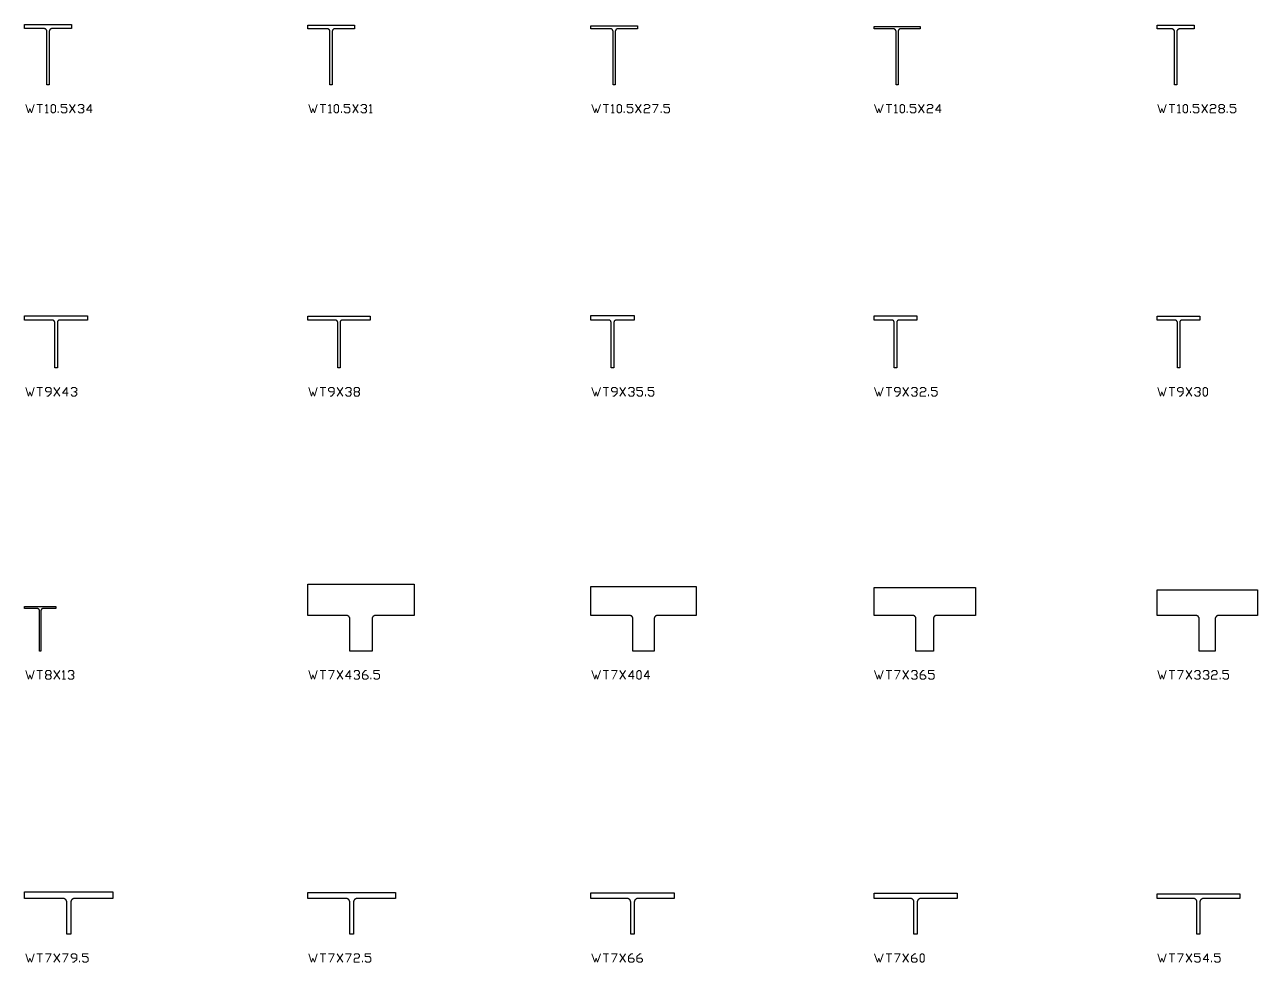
# Model space of a CAD drawing. Header units: inches. Extents: x 0 to 967, y -705 to 22.
# Drawn here: x 0 to 217.7, y -505 to -339.4 of the extents above; entities that cross this region are included whole.
import ezdxf

# ---------------------------------------------------------------- set-up
doc = ezdxf.new("R2010")
doc.units = ezdxf.units.IN
doc.header["$MEASUREMENT"] = 0
doc.layers.add('AISC_STEEL', color=7, linetype='Continuous')

msp = doc.modelspace()

# ---------------------------------------------------------------- linework, layer by layer
at = {"color": 3, "lineweight": 0}
for p, q in [((2.18, -353.47), (3.18, -353.47)), ((2.68, -353.47), (2.68, -354.98)), ((5.94, -354.98), (5.94, -354.73)), ((7.94, -354.98), (8.94, -353.47)), ((7.94, -353.47), (8.94, -354.98)), ((52.17, -353.47), (53.18, -353.47)), ((52.68, -353.47), (52.68, -354.98)), ((55.93, -354.98), (55.93, -354.73)), ((57.94, -354.98), (58.89, -353.47)), ((57.94, -353.47), (58.89, -354.98)), ((102.17, -353.47), (103.12, -353.47)), ((102.67, -353.47), (102.67, -354.98)), ((105.88, -354.98), (105.88, -354.73)), ((107.88, -354.98), (108.88, -353.47)), ((107.88, -353.47), (108.88, -354.98)), ((112.39, -354.98), (112.39, -354.73)), ((152.12, -353.47), (153.12, -353.47)), ((152.62, -353.47), (152.62, -354.98)), ((155.87, -354.98), (155.87, -354.73)), ((157.88, -354.98), (158.88, -353.47)), ((157.88, -353.47), (158.88, -354.98)), ((202.11, -353.47), (203.11, -353.47)), ((202.61, -353.47), (202.61, -354.98)), ((205.87, -354.98), (205.87, -354.73)), ((207.87, -354.98), (208.87, -353.47)), ((207.87, -353.47), (208.87, -354.98)), ((211.13, -354.22), (211.63, -354.22)), ((212.38, -354.98), (212.38, -354.73)), ((3.68, -354.98), (4.18, -354.98)), ((53.68, -354.98), (54.18, -354.98)), ((60.89, -354.98), (61.39, -354.98)), ((103.62, -354.98), (104.12, -354.98)), ((153.62, -354.98), (154.12, -354.98)), ((203.61, -354.98), (204.12, -354.98)), ((2.18, -403.47), (3.18, -403.47)), ((2.68, -403.47), (2.68, -404.97)), ((5.18, -404.97), (6.19, -403.47)), ((5.18, -403.47), (6.19, -404.97)), ((52.17, -403.47), (53.18, -403.47)), ((52.68, -403.47), (52.68, -404.97)), ((55.18, -404.97), (56.18, -403.47)), ((55.18, -403.47), (56.18, -404.97)), ((58.39, -404.22), (58.89, -404.22)), ((102.17, -403.47), (103.12, -403.47)), ((102.67, -403.47), (102.67, -404.97)), ((105.13, -404.97), (106.13, -403.47)), ((105.13, -403.47), (106.13, -404.97)), ((109.63, -404.97), (109.63, -404.72)), ((152.12, -403.47), (153.12, -403.47)), ((152.62, -403.47), (152.62, -404.97)), ((155.12, -404.97), (156.12, -403.47)), ((155.12, -403.47), (156.12, -404.97)), ((159.63, -404.97), (159.63, -404.72)), ((202.11, -403.47), (203.11, -403.47)), ((202.61, -403.47), (202.61, -404.97)), ((205.12, -404.97), (206.12, -403.47)), ((205.12, -403.47), (206.12, -404.97)), ((2.18, -453.46), (3.18, -453.46)), ((2.68, -453.46), (2.68, -454.97)), ((3.93, -454.22), (4.43, -454.22)), ((5.18, -454.97), (6.19, -453.46)), ((5.18, -453.46), (6.19, -454.97)), ((6.69, -454.97), (7.19, -454.97)), ((52.17, -453.46), (53.18, -453.46)), ((52.68, -453.46), (52.68, -454.97)), ((55.18, -454.97), (56.18, -453.46)), ((55.18, -453.46), (56.18, -454.97)), ((61.14, -454.97), (61.14, -454.72)), ((102.17, -453.46), (103.12, -453.46)), ((102.67, -453.46), (102.67, -454.97)), ((105.13, -454.97), (106.13, -453.46)), ((105.13, -453.46), (106.13, -454.97)), ((152.12, -453.46), (153.12, -453.46)), ((152.62, -453.46), (152.62, -454.97)), ((155.12, -454.97), (156.12, -453.46)), ((155.12, -453.46), (156.12, -454.97)), ((202.11, -453.46), (203.11, -453.46)), ((202.61, -453.46), (202.61, -454.97)), ((205.12, -454.97), (206.12, -453.46)), ((205.12, -453.46), (206.12, -454.97)), ((211.13, -454.97), (211.13, -454.72)), ((2.18, -503.46), (3.18, -503.46)), ((2.68, -503.46), (2.68, -504.96)), ((5.18, -504.96), (6.19, -503.46)), ((5.18, -503.46), (6.19, -504.96)), ((9.69, -504.96), (9.69, -504.71)), ((52.17, -503.46), (53.18, -503.46)), ((52.68, -503.46), (52.68, -504.96)), ((55.18, -504.96), (56.18, -503.46)), ((55.18, -503.46), (56.18, -504.96)), ((59.64, -504.96), (59.64, -504.71)), ((102.17, -503.46), (103.12, -503.46)), ((102.67, -503.46), (102.67, -504.96)), ((105.13, -504.96), (106.13, -503.46)), ((105.13, -503.46), (106.13, -504.96)), ((152.12, -503.46), (153.12, -503.46)), ((152.62, -503.46), (152.62, -504.96)), ((155.12, -504.96), (156.12, -503.46)), ((155.12, -503.46), (156.12, -504.96)), ((202.11, -503.46), (203.11, -503.46)), ((202.61, -503.46), (202.61, -504.96)), ((205.12, -504.96), (206.12, -503.46)), ((205.12, -503.46), (206.12, -504.96)), ((209.63, -504.96), (209.63, -504.71))]:
    msp.add_line(p, q, dxfattribs=at)
for points in [[(0.18, -353.47), (0.68, -354.98), (0.93, -354.22), (1.18, -354.98), (1.68, -353.47)], [(3.68, -353.72), (3.93, -353.47), (3.93, -354.98)], [(6.44, -354.73), (6.69, -354.98), (7.19, -354.98), (7.44, -354.73), (7.44, -354.22), (7.19, -353.97), (6.44, -353.97), (6.44, -353.47), (7.44, -353.47)], [(9.44, -353.72), (9.69, -353.47), (10.19, -353.47), (10.44, -353.72), (10.44, -353.97), (10.19, -354.22)], [(9.94, -354.22), (10.19, -354.22), (10.44, -354.48), (10.44, -354.73), (10.19, -354.98), (9.69, -354.98), (9.44, -354.73)], [(11.95, -354.48), (10.95, -354.48), (11.7, -353.47), (11.7, -354.98)], [(50.17, -353.47), (50.67, -354.98), (50.92, -354.22), (51.17, -354.98), (51.67, -353.47)], [(53.68, -353.72), (53.93, -353.47), (53.93, -354.98)], [(56.43, -354.73), (56.68, -354.98), (57.18, -354.98), (57.43, -354.73), (57.43, -354.22), (57.18, -353.97), (56.43, -353.97), (56.43, -353.47), (57.43, -353.47)], [(59.39, -353.72), (59.64, -353.47), (60.14, -353.47), (60.39, -353.72), (60.39, -353.97), (60.14, -354.22)], [(59.89, -354.22), (60.14, -354.22), (60.39, -354.48), (60.39, -354.73), (60.14, -354.98), (59.64, -354.98), (59.39, -354.73)], [(60.89, -353.72), (61.14, -353.47), (61.14, -354.98)], [(100.17, -353.47), (100.67, -354.98), (100.92, -354.22), (101.17, -354.98), (101.67, -353.47)], [(103.62, -353.72), (103.87, -353.47), (103.87, -354.98)], [(106.38, -354.73), (106.63, -354.98), (107.13, -354.98), (107.38, -354.73), (107.38, -354.22), (107.13, -353.97), (106.38, -353.97), (106.38, -353.47), (107.38, -353.47)], [(109.38, -353.72), (109.63, -353.47), (110.14, -353.47), (110.39, -353.72), (110.39, -353.97), (110.14, -354.22), (109.63, -354.22), (109.38, -354.48), (109.38, -354.98), (110.39, -354.98)], [(110.89, -353.47), (111.89, -353.47), (111.14, -354.98)], [(112.89, -354.73), (113.14, -354.98), (113.64, -354.98), (113.89, -354.73), (113.89, -354.22), (113.64, -353.97), (112.89, -353.97), (112.89, -353.47), (113.89, -353.47)], [(150.11, -353.47), (150.61, -354.98), (150.86, -354.22), (151.11, -354.98), (151.62, -353.47)], [(153.62, -353.72), (153.87, -353.47), (153.87, -354.98)], [(156.37, -354.73), (156.62, -354.98), (157.13, -354.98), (157.38, -354.73), (157.38, -354.22), (157.13, -353.97), (156.37, -353.97), (156.37, -353.47), (157.38, -353.47)], [(159.38, -353.72), (159.63, -353.47), (160.13, -353.47), (160.38, -353.72), (160.38, -353.97), (160.13, -354.22), (159.63, -354.22), (159.38, -354.48), (159.38, -354.98), (160.38, -354.98)], [(161.88, -354.48), (160.88, -354.48), (161.63, -353.47), (161.63, -354.98)], [(200.11, -353.47), (200.61, -354.98), (200.86, -354.22), (201.11, -354.98), (201.61, -353.47)], [(203.61, -353.72), (203.87, -353.47), (203.87, -354.98)], [(206.37, -354.73), (206.62, -354.98), (207.12, -354.98), (207.37, -354.73), (207.37, -354.22), (207.12, -353.97), (206.37, -353.97), (206.37, -353.47), (207.37, -353.47)], [(209.38, -353.72), (209.63, -353.47), (210.13, -353.47), (210.38, -353.72), (210.38, -353.97), (210.13, -354.22), (209.63, -354.22), (209.38, -354.48), (209.38, -354.98), (210.38, -354.98)], [(212.88, -354.73), (213.13, -354.98), (213.63, -354.98), (213.88, -354.73), (213.88, -354.22), (213.63, -353.97), (212.88, -353.97), (212.88, -353.47), (213.88, -353.47)], [(0.18, -403.47), (0.68, -404.97), (0.93, -404.22), (1.18, -404.97), (1.68, -403.47)], [(3.93, -404.97), (4.18, -404.97), (4.68, -404.47), (4.68, -403.72), (4.43, -403.47), (3.93, -403.47), (3.68, -403.72), (3.68, -403.97), (3.93, -404.22), (4.68, -404.22)], [(7.69, -404.47), (6.69, -404.47), (7.44, -403.47), (7.44, -404.97)], [(8.19, -403.72), (8.44, -403.47), (8.94, -403.47), (9.19, -403.72), (9.19, -403.97), (8.94, -404.22)], [(8.69, -404.22), (8.94, -404.22), (9.19, -404.47), (9.19, -404.72), (8.94, -404.97), (8.44, -404.97), (8.19, -404.72)], [(50.17, -403.47), (50.67, -404.97), (50.92, -404.22), (51.17, -404.97), (51.67, -403.47)], [(53.93, -404.97), (54.18, -404.97), (54.68, -404.47), (54.68, -403.72), (54.43, -403.47), (53.93, -403.47), (53.68, -403.72), (53.68, -403.97), (53.93, -404.22), (54.68, -404.22)], [(56.68, -403.72), (56.93, -403.47), (57.43, -403.47), (57.69, -403.72), (57.69, -403.97), (57.43, -404.22)], [(57.18, -404.22), (57.43, -404.22), (57.69, -404.47), (57.69, -404.72), (57.43, -404.97), (56.93, -404.97), (56.68, -404.72)], [(100.17, -403.47), (100.67, -404.97), (100.92, -404.22), (101.17, -404.97), (101.67, -403.47)], [(103.87, -404.97), (104.12, -404.97), (104.63, -404.47), (104.63, -403.72), (104.37, -403.47), (103.87, -403.47), (103.62, -403.72), (103.62, -403.97), (103.87, -404.22), (104.63, -404.22)], [(106.63, -403.72), (106.88, -403.47), (107.38, -403.47), (107.63, -403.72), (107.63, -403.97), (107.38, -404.22)], [(107.13, -404.22), (107.38, -404.22), (107.63, -404.47), (107.63, -404.72), (107.38, -404.97), (106.88, -404.97), (106.63, -404.72)], [(108.13, -404.72), (108.38, -404.97), (108.88, -404.97), (109.13, -404.72), (109.13, -404.22), (108.88, -403.97), (108.13, -403.97), (108.13, -403.47), (109.13, -403.47)], [(110.14, -404.72), (110.39, -404.97), (110.89, -404.97), (111.14, -404.72), (111.14, -404.22), (110.89, -403.97), (110.14, -403.97), (110.14, -403.47), (111.14, -403.47)], [(150.11, -403.47), (150.61, -404.97), (150.86, -404.22), (151.11, -404.97), (151.62, -403.47)], [(153.87, -404.97), (154.12, -404.97), (154.62, -404.47), (154.62, -403.72), (154.37, -403.47), (153.87, -403.47), (153.62, -403.72), (153.62, -403.97), (153.87, -404.22), (154.62, -404.22)], [(156.62, -403.72), (156.88, -403.47), (157.38, -403.47), (157.63, -403.72), (157.63, -403.97), (157.38, -404.22)], [(157.13, -404.22), (157.38, -404.22), (157.63, -404.47), (157.63, -404.72), (157.38, -404.97), (156.88, -404.97), (156.62, -404.72)], [(158.13, -403.72), (158.38, -403.47), (158.88, -403.47), (159.13, -403.72), (159.13, -403.97), (158.88, -404.22), (158.38, -404.22), (158.13, -404.47), (158.13, -404.97), (159.13, -404.97)], [(160.13, -404.72), (160.38, -404.97), (160.88, -404.97), (161.13, -404.72), (161.13, -404.22), (160.88, -403.97), (160.13, -403.97), (160.13, -403.47), (161.13, -403.47)], [(200.11, -403.47), (200.61, -404.97), (200.86, -404.22), (201.11, -404.97), (201.61, -403.47)], [(203.87, -404.97), (204.12, -404.97), (204.62, -404.47), (204.62, -403.72), (204.37, -403.47), (203.87, -403.47), (203.61, -403.72), (203.61, -403.97), (203.87, -404.22), (204.62, -404.22)], [(206.62, -403.72), (206.87, -403.47), (207.37, -403.47), (207.62, -403.72), (207.62, -403.97), (207.37, -404.22)], [(207.12, -404.22), (207.37, -404.22), (207.62, -404.47), (207.62, -404.72), (207.37, -404.97), (206.87, -404.97), (206.62, -404.72)], [(0.18, -453.46), (0.68, -454.97), (0.93, -454.22), (1.18, -454.97), (1.68, -453.46)], [(6.69, -453.72), (6.94, -453.46), (6.94, -454.97)], [(7.69, -453.72), (7.94, -453.46), (8.44, -453.46), (8.69, -453.72), (8.69, -453.97), (8.44, -454.22)], [(8.19, -454.22), (8.44, -454.22), (8.69, -454.47), (8.69, -454.72), (8.44, -454.97), (7.94, -454.97), (7.69, -454.72)], [(50.17, -453.46), (50.67, -454.97), (50.92, -454.22), (51.17, -454.97), (51.67, -453.46)], [(53.68, -453.46), (54.68, -453.46), (53.93, -454.97)], [(57.69, -454.47), (56.68, -454.47), (57.43, -453.46), (57.43, -454.97)], [(58.19, -453.72), (58.39, -453.46), (58.89, -453.46), (59.14, -453.72), (59.14, -453.97), (58.89, -454.22)], [(58.64, -454.22), (58.89, -454.22), (59.14, -454.47), (59.14, -454.72), (58.89, -454.97), (58.39, -454.97), (58.19, -454.72)], [(59.64, -454.22), (60.39, -454.22), (60.64, -454.47), (60.64, -454.72), (60.39, -454.97), (59.89, -454.97), (59.64, -454.72), (59.64, -453.97), (60.14, -453.46), (60.39, -453.46)], [(61.64, -454.72), (61.89, -454.97), (62.39, -454.97), (62.64, -454.72), (62.64, -454.22), (62.39, -453.97), (61.64, -453.97), (61.64, -453.46), (62.64, -453.46)], [(100.17, -453.46), (100.67, -454.97), (100.92, -454.22), (101.17, -454.97), (101.67, -453.46)], [(103.62, -453.46), (104.63, -453.46), (103.87, -454.97)], [(107.63, -454.47), (106.63, -454.47), (107.38, -453.46), (107.38, -454.97)], [(110.39, -454.47), (109.38, -454.47), (110.14, -453.46), (110.14, -454.97)], [(150.11, -453.46), (150.61, -454.97), (150.86, -454.22), (151.11, -454.97), (151.62, -453.46)], [(153.62, -453.46), (154.62, -453.46), (153.87, -454.97)], [(156.62, -453.72), (156.88, -453.46), (157.38, -453.46), (157.63, -453.72), (157.63, -453.97), (157.38, -454.22)], [(157.13, -454.22), (157.38, -454.22), (157.63, -454.47), (157.63, -454.72), (157.38, -454.97), (156.88, -454.97), (156.62, -454.72)], [(158.13, -454.22), (158.88, -454.22), (159.13, -454.47), (159.13, -454.72), (158.88, -454.97), (158.38, -454.97), (158.13, -454.72), (158.13, -453.97), (158.63, -453.46), (158.88, -453.46)], [(159.63, -454.72), (159.88, -454.97), (160.38, -454.97), (160.63, -454.72), (160.63, -454.22), (160.38, -453.97), (159.63, -453.97), (159.63, -453.46), (160.63, -453.46)], [(200.11, -453.46), (200.61, -454.97), (200.86, -454.22), (201.11, -454.97), (201.61, -453.46)], [(203.61, -453.46), (204.62, -453.46), (203.87, -454.97)], [(206.62, -453.72), (206.87, -453.46), (207.37, -453.46), (207.62, -453.72), (207.62, -453.97), (207.37, -454.22)], [(207.12, -454.22), (207.37, -454.22), (207.62, -454.47), (207.62, -454.72), (207.37, -454.97), (206.87, -454.97), (206.62, -454.72)], [(208.12, -453.72), (208.37, -453.46), (208.87, -453.46), (209.13, -453.72), (209.13, -453.97), (208.87, -454.22)], [(208.62, -454.22), (208.87, -454.22), (209.13, -454.47), (209.13, -454.72), (208.87, -454.97), (208.37, -454.97), (208.12, -454.72)], [(209.63, -453.72), (209.88, -453.46), (210.38, -453.46), (210.63, -453.72), (210.63, -453.97), (210.38, -454.22), (209.88, -454.22), (209.63, -454.47), (209.63, -454.97), (210.63, -454.97)], [(211.63, -454.72), (211.88, -454.97), (212.38, -454.97), (212.63, -454.72), (212.63, -454.22), (212.38, -453.97), (211.63, -453.97), (211.63, -453.46), (212.63, -453.46)], [(0.18, -503.46), (0.68, -504.96), (0.93, -504.21), (1.18, -504.96), (1.68, -503.46)], [(3.68, -503.46), (4.68, -503.46), (3.93, -504.96)], [(6.69, -503.46), (7.69, -503.46), (6.94, -504.96)], [(8.44, -504.96), (8.69, -504.96), (9.19, -504.46), (9.19, -503.71), (8.94, -503.46), (8.44, -503.46), (8.19, -503.71), (8.19, -503.96), (8.44, -504.21), (9.19, -504.21)], [(10.19, -504.71), (10.44, -504.96), (10.95, -504.96), (11.2, -504.71), (11.2, -504.21), (10.95, -503.96), (10.19, -503.96), (10.19, -503.46), (11.2, -503.46)], [(50.17, -503.46), (50.67, -504.96), (50.92, -504.21), (51.17, -504.96), (51.67, -503.46)], [(53.68, -503.46), (54.68, -503.46), (53.93, -504.96)], [(56.68, -503.46), (57.69, -503.46), (56.93, -504.96)], [(58.19, -503.71), (58.39, -503.46), (58.89, -503.46), (59.14, -503.71), (59.14, -503.96), (58.89, -504.21), (58.39, -504.21), (58.19, -504.46), (58.19, -504.96), (59.14, -504.96)], [(60.14, -504.71), (60.39, -504.96), (60.89, -504.96), (61.14, -504.71), (61.14, -504.21), (60.89, -503.96), (60.14, -503.96), (60.14, -503.46), (61.14, -503.46)], [(100.17, -503.46), (100.67, -504.96), (100.92, -504.21), (101.17, -504.96), (101.67, -503.46)], [(103.62, -503.46), (104.63, -503.46), (103.87, -504.96)], [(106.63, -504.21), (107.38, -504.21), (107.63, -504.46), (107.63, -504.71), (107.38, -504.96), (106.88, -504.96), (106.63, -504.71), (106.63, -503.96), (107.13, -503.46), (107.38, -503.46)], [(108.13, -504.21), (108.88, -504.21), (109.13, -504.46), (109.13, -504.71), (108.88, -504.96), (108.38, -504.96), (108.13, -504.71), (108.13, -503.96), (108.63, -503.46), (108.88, -503.46)], [(150.11, -503.46), (150.61, -504.96), (150.86, -504.21), (151.11, -504.96), (151.62, -503.46)], [(153.62, -503.46), (154.62, -503.46), (153.87, -504.96)], [(156.62, -504.21), (157.38, -504.21), (157.63, -504.46), (157.63, -504.71), (157.38, -504.96), (156.88, -504.96), (156.62, -504.71), (156.62, -503.96), (157.13, -503.46), (157.38, -503.46)], [(200.11, -503.46), (200.61, -504.96), (200.86, -504.21), (201.11, -504.96), (201.61, -503.46)], [(203.61, -503.46), (204.62, -503.46), (203.87, -504.96)], [(206.62, -504.71), (206.87, -504.96), (207.37, -504.96), (207.62, -504.71), (207.62, -504.21), (207.37, -503.96), (206.62, -503.96), (206.62, -503.46), (207.62, -503.46)], [(209.13, -504.46), (208.12, -504.46), (208.87, -503.46), (208.87, -504.96)], [(210.13, -504.71), (210.38, -504.96), (210.88, -504.96), (211.13, -504.71), (211.13, -504.21), (210.88, -503.96), (210.13, -503.96), (210.13, -503.46), (211.13, -503.46)]]:
    msp.add_lwpolyline(points, dxfattribs=at)
for points in [[(4.93, -354.98), (4.93, -354.98), (5.18, -354.98), (5.44, -354.73), (5.44, -353.72), (5.18, -353.47), (4.93, -353.47), (4.68, -353.72), (4.68, -354.73)], [(54.93, -354.98), (54.93, -354.98), (55.18, -354.98), (55.43, -354.73), (55.43, -353.72), (55.18, -353.47), (54.93, -353.47), (54.68, -353.72), (54.68, -354.73)], [(104.88, -354.98), (104.88, -354.98), (105.13, -354.98), (105.38, -354.73), (105.38, -353.72), (105.13, -353.47), (104.88, -353.47), (104.63, -353.72), (104.63, -354.73)], [(154.87, -354.98), (154.87, -354.98), (155.12, -354.98), (155.37, -354.73), (155.37, -353.72), (155.12, -353.47), (154.87, -353.47), (154.62, -353.72), (154.62, -354.73)], [(204.87, -354.98), (204.87, -354.98), (205.12, -354.98), (205.37, -354.73), (205.37, -353.72), (205.12, -353.47), (204.87, -353.47), (204.62, -353.72), (204.62, -354.73)], [(211.63, -354.22), (211.88, -354.48), (211.88, -354.73), (211.63, -354.98), (211.13, -354.98), (210.88, -354.73), (210.88, -354.48), (211.13, -354.22), (210.88, -353.97), (210.88, -353.72), (211.13, -353.47), (211.63, -353.47), (211.88, -353.72), (211.88, -353.97)], [(58.89, -404.22), (59.14, -404.47), (59.14, -404.72), (58.89, -404.97), (58.39, -404.97), (58.19, -404.72), (58.19, -404.47), (58.39, -404.22), (58.19, -403.97), (58.19, -403.72), (58.39, -403.47), (58.89, -403.47), (59.14, -403.72), (59.14, -403.97)], [(208.37, -404.97), (208.37, -404.97), (208.62, -404.97), (208.87, -404.72), (208.87, -403.72), (208.62, -403.47), (208.37, -403.47), (208.12, -403.72), (208.12, -404.72)], [(4.43, -454.22), (4.68, -454.47), (4.68, -454.72), (4.43, -454.97), (3.93, -454.97), (3.68, -454.72), (3.68, -454.47), (3.93, -454.22), (3.68, -453.97), (3.68, -453.72), (3.93, -453.46), (4.43, -453.46), (4.68, -453.72), (4.68, -453.97)], [(108.38, -454.97), (108.38, -454.97), (108.63, -454.97), (108.88, -454.72), (108.88, -453.72), (108.63, -453.46), (108.38, -453.46), (108.13, -453.72), (108.13, -454.72)], [(158.38, -504.96), (158.38, -504.96), (158.63, -504.96), (158.88, -504.71), (158.88, -503.71), (158.63, -503.46), (158.38, -503.46), (158.13, -503.71), (158.13, -504.71)]]:
    msp.add_lwpolyline(points, close=True, dxfattribs=at)
at = {"layer": 'AISC_STEEL'}
for points in [[(8.27, -339.4), (8.27, -340.08), (4.86, -340.08), (4.83, -340.09), (4.8, -340.09), (4.77, -340.09), (4.74, -340.1), (4.71, -340.11), (4.68, -340.12), (4.65, -340.13), (4.63, -340.14), (4.6, -340.15), (4.58, -340.17), (4.55, -340.18), (4.53, -340.2), (4.51, -340.22), (4.49, -340.24), (4.47, -340.27), (4.45, -340.29), (4.43, -340.31), (4.42, -340.34), (4.4, -340.36), (4.39, -340.39), (4.38, -340.42), (4.37, -340.45), (4.36, -340.47), (4.36, -340.5), (4.35, -340.53), (4.35, -340.56), (4.35, -340.59), (4.35, -350), (4.13, -350), (3.92, -350), (3.92, -340.59), (3.92, -340.56), (3.92, -340.53), (3.91, -340.5), (3.91, -340.47), (3.9, -340.45), (3.89, -340.42), (3.88, -340.39), (3.87, -340.36), (3.85, -340.34), (3.84, -340.31), (3.82, -340.29), (3.8, -340.27), (3.78, -340.24), (3.76, -340.22), (3.74, -340.2), (3.72, -340.18), (3.69, -340.17), (3.67, -340.15), (3.64, -340.14), (3.62, -340.13), (3.59, -340.12), (3.56, -340.11), (3.53, -340.1), (3.5, -340.09), (3.47, -340.09), (3.44, -340.09), (3.42, -340.08), (0, -340.08), (0, -339.4), (4.13, -339.4)], [(58.24, -339.5), (58.24, -340.12), (54.83, -340.12), (54.8, -340.12), (54.77, -340.12), (54.74, -340.12), (54.71, -340.13), (54.68, -340.14), (54.65, -340.15), (54.62, -340.16), (54.6, -340.17), (54.57, -340.18), (54.55, -340.2), (54.52, -340.21), (54.5, -340.23), (54.48, -340.25), (54.46, -340.27), (54.44, -340.3), (54.42, -340.32), (54.4, -340.34), (54.39, -340.37), (54.37, -340.39), (54.36, -340.42), (54.35, -340.45), (54.34, -340.48), (54.33, -340.5), (54.33, -340.53), (54.32, -340.56), (54.32, -340.59), (54.32, -340.62), (54.32, -350), (54.12, -350), (53.92, -350), (53.92, -340.62), (53.92, -340.59), (53.92, -340.56), (53.91, -340.53), (53.91, -340.5), (53.9, -340.48), (53.89, -340.45), (53.88, -340.42), (53.87, -340.39), (53.85, -340.37), (53.84, -340.34), (53.82, -340.32), (53.8, -340.3), (53.78, -340.27), (53.76, -340.25), (53.74, -340.23), (53.72, -340.21), (53.69, -340.2), (53.67, -340.18), (53.64, -340.17), (53.62, -340.16), (53.59, -340.15), (53.56, -340.14), (53.53, -340.13), (53.5, -340.12), (53.47, -340.12), (53.44, -340.12), (53.41, -340.12), (50, -340.12), (50, -339.5), (54.12, -339.5)], [(108.22, -339.6), (108.22, -340.12), (104.8, -340.12), (104.77, -340.12), (104.74, -340.13), (104.71, -340.13), (104.68, -340.14), (104.65, -340.14), (104.63, -340.15), (104.6, -340.16), (104.57, -340.17), (104.55, -340.19), (104.52, -340.2), (104.5, -340.22), (104.48, -340.24), (104.45, -340.26), (104.43, -340.28), (104.41, -340.3), (104.4, -340.32), (104.38, -340.35), (104.36, -340.37), (104.35, -340.4), (104.34, -340.42), (104.33, -340.45), (104.32, -340.48), (104.31, -340.51), (104.31, -340.53), (104.3, -340.56), (104.3, -340.59), (104.3, -340.62), (104.3, -350), (104.11, -350), (103.92, -350), (103.92, -340.62), (103.92, -340.59), (103.92, -340.56), (103.91, -340.53), (103.91, -340.51), (103.9, -340.48), (103.89, -340.45), (103.88, -340.42), (103.87, -340.4), (103.86, -340.37), (103.84, -340.35), (103.82, -340.32), (103.81, -340.3), (103.79, -340.28), (103.77, -340.26), (103.74, -340.24), (103.72, -340.22), (103.7, -340.2), (103.67, -340.19), (103.65, -340.17), (103.62, -340.16), (103.59, -340.15), (103.57, -340.14), (103.54, -340.14), (103.51, -340.13), (103.48, -340.13), (103.45, -340.12), (103.42, -340.12), (100, -340.12), (100, -339.6), (104.11, -339.6)], [(206.56, -339.5), (206.56, -340.15), (203.98, -340.15), (203.95, -340.15), (203.92, -340.15), (203.9, -340.16), (203.87, -340.16), (203.84, -340.17), (203.81, -340.18), (203.78, -340.19), (203.76, -340.2), (203.73, -340.22), (203.71, -340.23), (203.68, -340.25), (203.66, -340.27), (203.64, -340.29), (203.62, -340.31), (203.6, -340.33), (203.58, -340.35), (203.56, -340.38), (203.55, -340.4), (203.54, -340.43), (203.52, -340.45), (203.51, -340.48), (203.5, -340.51), (203.5, -340.53), (203.49, -340.56), (203.49, -340.59), (203.48, -340.62), (203.48, -340.65), (203.48, -350), (203.28, -350), (203.08, -350), (203.08, -340.65), (203.08, -340.62), (203.07, -340.59), (203.07, -340.56), (203.06, -340.53), (203.06, -340.51), (203.05, -340.48), (203.04, -340.45), (203.02, -340.43), (203.01, -340.4), (203, -340.38), (202.98, -340.35), (202.96, -340.33), (202.94, -340.31), (202.92, -340.29), (202.9, -340.27), (202.88, -340.25), (202.85, -340.23), (202.83, -340.22), (202.8, -340.2), (202.78, -340.19), (202.75, -340.18), (202.72, -340.17), (202.69, -340.16), (202.66, -340.16), (202.64, -340.15), (202.61, -340.15), (202.58, -340.15), (200, -340.15), (200, -339.5), (203.28, -339.5)], [(158.14, -339.7), (158.14, -340.13), (154.75, -340.13), (154.72, -340.13), (154.69, -340.13), (154.66, -340.14), (154.63, -340.14), (154.6, -340.15), (154.57, -340.16), (154.55, -340.17), (154.52, -340.18), (154.5, -340.2), (154.47, -340.21), (154.45, -340.23), (154.42, -340.25), (154.4, -340.27), (154.38, -340.29), (154.36, -340.31), (154.34, -340.33), (154.33, -340.36), (154.31, -340.38), (154.3, -340.41), (154.29, -340.43), (154.28, -340.46), (154.27, -340.49), (154.26, -340.51), (154.25, -340.54), (154.25, -340.57), (154.25, -340.6), (154.25, -340.63), (154.25, -350), (154.07, -350), (153.9, -350), (153.9, -340.63), (153.89, -340.6), (153.89, -340.57), (153.89, -340.54), (153.88, -340.51), (153.87, -340.49), (153.86, -340.46), (153.85, -340.43), (153.84, -340.41), (153.83, -340.38), (153.81, -340.36), (153.8, -340.33), (153.78, -340.31), (153.76, -340.29), (153.74, -340.27), (153.72, -340.25), (153.69, -340.23), (153.67, -340.21), (153.65, -340.2), (153.62, -340.18), (153.59, -340.17), (153.57, -340.16), (153.54, -340.15), (153.51, -340.14), (153.48, -340.14), (153.45, -340.13), (153.42, -340.13), (153.4, -340.13), (150, -340.13), (150, -339.7), (154.07, -339.7)], [(11.1, -390.8), (11.1, -391.57), (6.19, -391.57), (6.16, -391.57), (6.13, -391.57), (6.1, -391.58), (6.07, -391.59), (6.04, -391.6), (6.02, -391.61), (5.99, -391.62), (5.96, -391.64), (5.94, -391.66), (5.92, -391.68), (5.9, -391.7), (5.88, -391.72), (5.86, -391.74), (5.84, -391.77), (5.83, -391.8), (5.82, -391.82), (5.81, -391.85), (5.8, -391.88), (5.79, -391.91), (5.79, -391.94), (5.79, -391.97), (5.79, -400), (5.55, -400), (5.31, -400), (5.31, -391.97), (5.31, -391.94), (5.31, -391.91), (5.3, -391.88), (5.29, -391.85), (5.28, -391.82), (5.27, -391.8), (5.26, -391.77), (5.24, -391.74), (5.22, -391.72), (5.2, -391.7), (5.18, -391.68), (5.16, -391.66), (5.14, -391.64), (5.11, -391.62), (5.08, -391.61), (5.06, -391.6), (5.03, -391.59), (5, -391.58), (4.97, -391.57), (4.94, -391.57), (4.91, -391.57), (0, -391.57), (0, -390.8), (5.55, -390.8)], [(61, -390.89), (61, -391.57), (56.11, -391.57), (56.08, -391.57), (56.05, -391.57), (56.02, -391.58), (55.99, -391.59), (55.97, -391.6), (55.94, -391.61), (55.91, -391.62), (55.89, -391.64), (55.86, -391.66), (55.84, -391.68), (55.82, -391.7), (55.8, -391.72), (55.78, -391.74), (55.77, -391.77), (55.75, -391.8), (55.74, -391.82), (55.73, -391.85), (55.72, -391.88), (55.72, -391.91), (55.71, -391.94), (55.71, -391.97), (55.71, -400), (55.5, -400), (55.29, -400), (55.29, -391.97), (55.29, -391.94), (55.28, -391.91), (55.28, -391.88), (55.27, -391.85), (55.26, -391.82), (55.25, -391.8), (55.23, -391.77), (55.22, -391.74), (55.2, -391.72), (55.18, -391.7), (55.16, -391.68), (55.14, -391.66), (55.11, -391.64), (55.09, -391.62), (55.06, -391.61), (55.03, -391.6), (55.01, -391.59), (54.98, -391.58), (54.95, -391.57), (54.92, -391.57), (54.89, -391.57), (50, -391.57), (50, -390.89), (55.5, -390.89)], [(107.64, -390.76), (107.64, -391.57), (104.47, -391.57), (104.44, -391.57), (104.41, -391.57), (104.38, -391.58), (104.35, -391.59), (104.32, -391.6), (104.29, -391.61), (104.27, -391.62), (104.24, -391.64), (104.22, -391.66), (104.2, -391.68), (104.17, -391.7), (104.15, -391.72), (104.14, -391.74), (104.12, -391.77), (104.11, -391.8), (104.1, -391.82), (104.09, -391.85), (104.08, -391.88), (104.07, -391.91), (104.07, -391.94), (104.07, -391.97), (104.07, -400), (103.82, -400), (103.57, -400), (103.57, -391.97), (103.57, -391.94), (103.57, -391.91), (103.56, -391.88), (103.55, -391.85), (103.54, -391.82), (103.53, -391.8), (103.52, -391.77), (103.5, -391.74), (103.49, -391.72), (103.47, -391.7), (103.44, -391.68), (103.42, -391.66), (103.4, -391.64), (103.37, -391.62), (103.35, -391.61), (103.32, -391.6), (103.29, -391.59), (103.26, -391.58), (103.23, -391.57), (103.2, -391.57), (103.17, -391.57), (100, -391.57), (100, -390.76), (103.82, -390.76)], [(157.59, -390.82), (157.59, -391.57), (154.42, -391.57), (154.39, -391.57), (154.36, -391.57), (154.33, -391.58), (154.3, -391.59), (154.27, -391.6), (154.25, -391.61), (154.22, -391.62), (154.19, -391.64), (154.17, -391.66), (154.15, -391.68), (154.13, -391.7), (154.11, -391.72), (154.09, -391.74), (154.07, -391.77), (154.06, -391.8), (154.05, -391.82), (154.04, -391.85), (154.03, -391.88), (154.02, -391.91), (154.02, -391.94), (154.02, -391.97), (154.02, -400), (153.79, -400), (153.57, -400), (153.57, -391.97), (153.57, -391.94), (153.57, -391.91), (153.56, -391.88), (153.55, -391.85), (153.54, -391.82), (153.53, -391.8), (153.52, -391.77), (153.5, -391.74), (153.48, -391.72), (153.46, -391.7), (153.44, -391.68), (153.42, -391.66), (153.4, -391.64), (153.37, -391.62), (153.34, -391.61), (153.32, -391.6), (153.29, -391.59), (153.26, -391.58), (153.23, -391.57), (153.2, -391.57), (153.17, -391.57), (150, -391.57), (150, -390.82), (153.79, -390.82)], [(207.56, -390.88), (207.56, -391.57), (204.39, -391.57), (204.36, -391.58), (204.33, -391.58), (204.31, -391.58), (204.28, -391.59), (204.25, -391.6), (204.22, -391.61), (204.2, -391.62), (204.17, -391.64), (204.15, -391.66), (204.13, -391.67), (204.11, -391.69), (204.09, -391.71), (204.07, -391.74), (204.05, -391.76), (204.04, -391.79), (204.02, -391.81), (204.01, -391.84), (204, -391.87), (204, -391.89), (203.99, -391.92), (203.99, -391.95), (203.99, -391.98), (203.99, -400), (203.78, -400), (203.57, -400), (203.57, -391.98), (203.57, -391.95), (203.57, -391.92), (203.56, -391.89), (203.56, -391.87), (203.55, -391.84), (203.54, -391.81), (203.52, -391.79), (203.51, -391.76), (203.49, -391.74), (203.47, -391.71), (203.45, -391.69), (203.43, -391.67), (203.41, -391.66), (203.39, -391.64), (203.36, -391.62), (203.34, -391.61), (203.31, -391.6), (203.28, -391.59), (203.25, -391.58), (203.23, -391.58), (203.2, -391.58), (203.17, -391.57), (200, -391.57), (200, -390.88), (203.78, -390.88)], [(68.8, -438.2), (68.8, -443.71), (61.96, -443.71), (61.93, -443.71), (61.9, -443.71), (61.87, -443.72), (61.84, -443.72), (61.81, -443.73), (61.78, -443.74), (61.76, -443.75), (61.73, -443.76), (61.7, -443.77), (61.67, -443.78), (61.65, -443.8), (61.62, -443.82), (61.6, -443.83), (61.58, -443.85), (61.55, -443.87), (61.53, -443.89), (61.51, -443.92), (61.49, -443.94), (61.48, -443.96), (61.46, -443.99), (61.44, -444.01), (61.43, -444.04), (61.42, -444.07), (61.41, -444.1), (61.4, -444.12), (61.39, -444.15), (61.38, -444.18), (61.38, -444.21), (61.37, -444.24), (61.37, -444.27), (61.37, -444.3), (61.37, -450), (59.4, -450), (57.43, -450), (57.43, -444.3), (57.43, -444.27), (57.43, -444.24), (57.42, -444.21), (57.42, -444.18), (57.41, -444.15), (57.4, -444.12), (57.39, -444.1), (57.38, -444.07), (57.37, -444.04), (57.36, -444.01), (57.34, -443.99), (57.32, -443.96), (57.31, -443.94), (57.29, -443.92), (57.27, -443.89), (57.25, -443.87), (57.22, -443.85), (57.2, -443.83), (57.18, -443.82), (57.15, -443.8), (57.13, -443.78), (57.1, -443.77), (57.07, -443.76), (57.04, -443.75), (57.02, -443.74), (56.99, -443.73), (56.96, -443.72), (56.93, -443.72), (56.9, -443.71), (56.87, -443.71), (56.84, -443.71), (50, -443.71), (50, -438.2), (59.4, -438.2)], [(118.6, -438.6), (118.6, -443.72), (111.76, -443.72), (111.73, -443.72), (111.7, -443.72), (111.67, -443.73), (111.64, -443.73), (111.61, -443.74), (111.58, -443.75), (111.56, -443.76), (111.53, -443.77), (111.5, -443.78), (111.47, -443.79), (111.45, -443.81), (111.42, -443.83), (111.4, -443.84), (111.38, -443.86), (111.35, -443.88), (111.33, -443.9), (111.31, -443.93), (111.29, -443.95), (111.28, -443.97), (111.26, -444), (111.24, -444.02), (111.23, -444.05), (111.22, -444.08), (111.21, -444.11), (111.2, -444.13), (111.19, -444.16), (111.18, -444.19), (111.18, -444.22), (111.17, -444.25), (111.17, -444.28), (111.17, -444.31), (111.17, -450), (109.3, -450), (107.43, -450), (107.43, -444.31), (107.43, -444.28), (107.43, -444.25), (107.42, -444.22), (107.42, -444.19), (107.41, -444.16), (107.4, -444.13), (107.39, -444.11), (107.38, -444.08), (107.37, -444.05), (107.36, -444.02), (107.34, -444), (107.32, -443.97), (107.31, -443.95), (107.29, -443.93), (107.27, -443.9), (107.25, -443.88), (107.22, -443.86), (107.2, -443.84), (107.18, -443.83), (107.15, -443.81), (107.13, -443.79), (107.1, -443.78), (107.07, -443.77), (107.04, -443.76), (107.02, -443.75), (106.99, -443.74), (106.96, -443.73), (106.93, -443.73), (106.9, -443.72), (106.87, -443.72), (106.84, -443.72), (100, -443.72), (100, -438.6), (109.3, -438.6)], [(167.9, -438.8), (167.9, -443.71), (161.09, -443.71), (161.06, -443.71), (161.03, -443.71), (161, -443.72), (160.97, -443.72), (160.94, -443.73), (160.91, -443.74), (160.88, -443.75), (160.86, -443.76), (160.83, -443.77), (160.8, -443.78), (160.78, -443.8), (160.75, -443.81), (160.73, -443.83), (160.7, -443.85), (160.68, -443.87), (160.66, -443.89), (160.64, -443.91), (160.62, -443.93), (160.6, -443.95), (160.59, -443.98), (160.57, -444), (160.56, -444.03), (160.54, -444.05), (160.53, -444.08), (160.52, -444.11), (160.51, -444.14), (160.5, -444.16), (160.5, -444.19), (160.49, -444.22), (160.49, -444.25), (160.49, -444.28), (160.49, -444.31), (160.49, -450), (158.95, -450), (157.41, -450), (157.41, -444.31), (157.41, -444.28), (157.41, -444.25), (157.41, -444.22), (157.4, -444.19), (157.4, -444.16), (157.39, -444.14), (157.38, -444.11), (157.37, -444.08), (157.36, -444.05), (157.34, -444.03), (157.33, -444), (157.31, -443.98), (157.3, -443.95), (157.28, -443.93), (157.26, -443.91), (157.24, -443.89), (157.22, -443.87), (157.2, -443.85), (157.17, -443.83), (157.15, -443.81), (157.12, -443.8), (157.1, -443.78), (157.07, -443.77), (157.04, -443.76), (157.02, -443.75), (156.99, -443.74), (156.96, -443.73), (156.93, -443.72), (156.9, -443.72), (156.87, -443.71), (156.84, -443.71), (156.81, -443.71), (150, -443.71), (150, -438.8), (158.95, -438.8)], [(217.7, -439.2), (217.7, -443.72), (210.87, -443.72), (210.84, -443.72), (210.81, -443.72), (210.78, -443.73), (210.75, -443.73), (210.72, -443.74), (210.69, -443.75), (210.66, -443.76), (210.64, -443.77), (210.61, -443.78), (210.58, -443.79), (210.56, -443.81), (210.53, -443.82), (210.51, -443.84), (210.48, -443.86), (210.46, -443.88), (210.44, -443.9), (210.42, -443.92), (210.4, -443.94), (210.38, -443.96), (210.37, -443.99), (210.35, -444.01), (210.34, -444.04), (210.32, -444.06), (210.31, -444.09), (210.3, -444.12), (210.29, -444.15), (210.28, -444.17), (210.28, -444.2), (210.27, -444.23), (210.27, -444.26), (210.27, -444.29), (210.26, -444.32), (210.26, -450), (208.85, -450), (207.44, -450), (207.44, -444.32), (207.43, -444.29), (207.43, -444.26), (207.43, -444.23), (207.42, -444.2), (207.42, -444.17), (207.41, -444.15), (207.4, -444.12), (207.39, -444.09), (207.38, -444.06), (207.36, -444.04), (207.35, -444.01), (207.33, -443.99), (207.32, -443.96), (207.3, -443.94), (207.28, -443.92), (207.26, -443.9), (207.24, -443.88), (207.22, -443.86), (207.19, -443.84), (207.17, -443.82), (207.14, -443.81), (207.12, -443.79), (207.09, -443.78), (207.06, -443.77), (207.04, -443.76), (207.01, -443.75), (206.98, -443.74), (206.95, -443.73), (206.92, -443.73), (206.89, -443.72), (206.86, -443.72), (206.84, -443.72), (200, -443.72), (200, -439.2), (208.85, -439.2)], [(5.5, -442.15), (5.5, -442.49), (3.28, -442.49), (3.25, -442.5), (3.22, -442.5), (3.19, -442.5), (3.16, -442.51), (3.14, -442.52), (3.11, -442.53), (3.08, -442.54), (3.06, -442.56), (3.04, -442.58), (3.01, -442.59), (2.99, -442.61), (2.97, -442.63), (2.96, -442.66), (2.94, -442.68), (2.92, -442.7), (2.91, -442.73), (2.9, -442.76), (2.89, -442.78), (2.88, -442.81), (2.88, -442.84), (2.88, -442.87), (2.88, -442.9), (2.88, -450), (2.75, -450), (2.62, -450), (2.62, -442.9), (2.62, -442.87), (2.62, -442.84), (2.62, -442.81), (2.61, -442.78), (2.6, -442.76), (2.59, -442.73), (2.58, -442.7), (2.56, -442.68), (2.54, -442.66), (2.53, -442.63), (2.51, -442.61), (2.49, -442.59), (2.46, -442.58), (2.44, -442.56), (2.42, -442.54), (2.39, -442.53), (2.36, -442.52), (2.34, -442.51), (2.31, -442.5), (2.28, -442.5), (2.25, -442.5), (2.22, -442.49), (0, -442.49), (0, -442.15), (2.75, -442.15)], [(15.6, -492.51), (15.6, -493.7), (8.77, -493.7), (8.74, -493.7), (8.71, -493.7), (8.68, -493.71), (8.66, -493.71), (8.63, -493.72), (8.6, -493.73), (8.57, -493.74), (8.54, -493.75), (8.52, -493.76), (8.49, -493.77), (8.46, -493.79), (8.44, -493.8), (8.42, -493.82), (8.39, -493.84), (8.37, -493.86), (8.35, -493.88), (8.33, -493.9), (8.31, -493.92), (8.29, -493.94), (8.27, -493.97), (8.26, -493.99), (8.24, -494.02), (8.23, -494.04), (8.22, -494.07), (8.21, -494.1), (8.2, -494.13), (8.19, -494.15), (8.18, -494.18), (8.18, -494.21), (8.18, -494.24), (8.17, -494.27), (8.17, -494.3), (8.17, -500), (7.8, -500), (7.43, -500), (7.43, -494.3), (7.43, -494.27), (7.42, -494.24), (7.42, -494.21), (7.42, -494.18), (7.41, -494.15), (7.4, -494.13), (7.39, -494.1), (7.38, -494.07), (7.37, -494.04), (7.36, -494.02), (7.34, -493.99), (7.33, -493.97), (7.31, -493.94), (7.29, -493.92), (7.27, -493.9), (7.25, -493.88), (7.23, -493.86), (7.21, -493.84), (7.18, -493.82), (7.16, -493.8), (7.14, -493.79), (7.11, -493.77), (7.08, -493.76), (7.06, -493.75), (7.03, -493.74), (7, -493.73), (6.97, -493.72), (6.94, -493.71), (6.92, -493.71), (6.89, -493.7), (6.86, -493.7), (6.83, -493.7), (0, -493.7), (0, -492.51), (7.8, -492.51)], [(65.5, -492.61), (65.5, -493.7), (58.69, -493.7), (58.66, -493.7), (58.63, -493.7), (58.6, -493.71), (58.57, -493.71), (58.54, -493.72), (58.52, -493.73), (58.49, -493.74), (58.46, -493.75), (58.43, -493.76), (58.41, -493.77), (58.38, -493.79), (58.36, -493.8), (58.33, -493.82), (58.31, -493.84), (58.29, -493.86), (58.27, -493.88), (58.25, -493.9), (58.23, -493.92), (58.21, -493.94), (58.19, -493.97), (58.18, -493.99), (58.16, -494.02), (58.15, -494.04), (58.14, -494.07), (58.13, -494.1), (58.12, -494.13), (58.11, -494.15), (58.1, -494.18), (58.1, -494.21), (58.09, -494.24), (58.09, -494.27), (58.09, -494.3), (58.09, -500), (57.75, -500), (57.41, -500), (57.41, -494.3), (57.41, -494.27), (57.41, -494.24), (57.4, -494.21), (57.4, -494.18), (57.39, -494.15), (57.38, -494.13), (57.37, -494.1), (57.36, -494.07), (57.35, -494.04), (57.34, -494.02), (57.32, -493.99), (57.31, -493.97), (57.29, -493.94), (57.27, -493.92), (57.25, -493.9), (57.23, -493.88), (57.21, -493.86), (57.19, -493.84), (57.17, -493.82), (57.14, -493.8), (57.12, -493.79), (57.09, -493.77), (57.07, -493.76), (57.04, -493.75), (57.01, -493.74), (56.98, -493.73), (56.96, -493.72), (56.93, -493.71), (56.9, -493.71), (56.87, -493.7), (56.84, -493.7), (56.81, -493.7), (50, -493.7), (50, -492.61), (57.75, -492.61)], [(114.7, -492.67), (114.7, -493.7), (108.27, -493.7), (108.24, -493.7), (108.21, -493.7), (108.18, -493.71), (108.16, -493.71), (108.13, -493.72), (108.1, -493.73), (108.07, -493.74), (108.04, -493.75), (108.02, -493.76), (107.99, -493.77), (107.96, -493.79), (107.94, -493.8), (107.92, -493.82), (107.89, -493.84), (107.87, -493.86), (107.85, -493.88), (107.83, -493.9), (107.81, -493.92), (107.79, -493.94), (107.77, -493.97), (107.76, -493.99), (107.74, -494.02), (107.73, -494.04), (107.72, -494.07), (107.71, -494.1), (107.7, -494.13), (107.69, -494.15), (107.68, -494.18), (107.68, -494.21), (107.68, -494.24), (107.67, -494.27), (107.67, -494.3), (107.67, -500), (107.35, -500), (107.03, -500), (107.03, -494.3), (107.03, -494.27), (107.02, -494.24), (107.02, -494.21), (107.02, -494.18), (107.01, -494.15), (107, -494.13), (106.99, -494.1), (106.98, -494.07), (106.97, -494.04), (106.96, -494.02), (106.94, -493.99), (106.93, -493.97), (106.91, -493.94), (106.89, -493.92), (106.87, -493.9), (106.85, -493.88), (106.83, -493.86), (106.81, -493.84), (106.78, -493.82), (106.76, -493.8), (106.74, -493.79), (106.71, -493.77), (106.68, -493.76), (106.66, -493.75), (106.63, -493.74), (106.6, -493.73), (106.57, -493.72), (106.54, -493.71), (106.52, -493.71), (106.49, -493.7), (106.46, -493.7), (106.43, -493.7), (100, -493.7), (100, -492.67), (107.35, -492.67)], [(164.7, -492.76), (164.7, -493.7), (158.25, -493.7), (158.22, -493.7), (158.19, -493.7), (158.16, -493.71), (158.13, -493.71), (158.1, -493.72), (158.07, -493.73), (158.04, -493.74), (158.02, -493.75), (157.99, -493.76), (157.96, -493.77), (157.94, -493.79), (157.91, -493.8), (157.89, -493.82), (157.86, -493.84), (157.84, -493.86), (157.82, -493.88), (157.8, -493.9), (157.78, -493.92), (157.76, -493.94), (157.75, -493.97), (157.73, -493.99), (157.72, -494.02), (157.7, -494.04), (157.69, -494.07), (157.68, -494.1), (157.67, -494.13), (157.66, -494.15), (157.66, -494.18), (157.65, -494.21), (157.65, -494.24), (157.65, -494.27), (157.65, -494.3), (157.65, -500), (157.35, -500), (157.06, -500), (157.06, -494.3), (157.05, -494.27), (157.05, -494.24), (157.05, -494.21), (157.04, -494.18), (157.04, -494.15), (157.03, -494.13), (157.02, -494.1), (157.01, -494.07), (157, -494.04), (156.98, -494.02), (156.97, -493.99), (156.95, -493.97), (156.94, -493.94), (156.92, -493.92), (156.9, -493.9), (156.88, -493.88), (156.86, -493.86), (156.84, -493.84), (156.81, -493.82), (156.79, -493.8), (156.76, -493.79), (156.74, -493.77), (156.71, -493.76), (156.68, -493.75), (156.66, -493.74), (156.63, -493.73), (156.6, -493.72), (156.57, -493.71), (156.54, -493.71), (156.51, -493.7), (156.48, -493.7), (156.46, -493.7), (150, -493.7), (150, -492.76), (157.35, -492.76)], [(214.6, -492.84), (214.6, -493.7), (208.16, -493.7), (208.13, -493.7), (208.1, -493.7), (208.07, -493.71), (208.05, -493.71), (208.02, -493.72), (207.99, -493.73), (207.96, -493.74), (207.93, -493.75), (207.91, -493.76), (207.88, -493.77), (207.85, -493.79), (207.83, -493.8), (207.81, -493.82), (207.78, -493.84), (207.76, -493.86), (207.74, -493.88), (207.72, -493.9), (207.7, -493.92), (207.68, -493.94), (207.66, -493.97), (207.65, -493.99), (207.63, -494.02), (207.62, -494.04), (207.61, -494.07), (207.6, -494.1), (207.59, -494.13), (207.58, -494.15), (207.57, -494.18), (207.57, -494.21), (207.57, -494.24), (207.56, -494.27), (207.56, -494.3), (207.56, -500), (207.3, -500), (207.04, -500), (207.04, -494.3), (207.04, -494.27), (207.03, -494.24), (207.03, -494.21), (207.03, -494.18), (207.02, -494.15), (207.01, -494.13), (207, -494.1), (206.99, -494.07), (206.98, -494.04), (206.97, -494.02), (206.95, -493.99), (206.94, -493.97), (206.92, -493.94), (206.9, -493.92), (206.88, -493.9), (206.86, -493.88), (206.84, -493.86), (206.82, -493.84), (206.79, -493.82), (206.77, -493.8), (206.75, -493.79), (206.72, -493.77), (206.69, -493.76), (206.67, -493.75), (206.64, -493.74), (206.61, -493.73), (206.58, -493.72), (206.55, -493.71), (206.53, -493.71), (206.5, -493.7), (206.47, -493.7), (206.44, -493.7), (200, -493.7), (200, -492.84), (207.3, -492.84)]]:
    msp.add_lwpolyline(points, close=True, dxfattribs=at)

doc.saveas('drawing.dxf')
